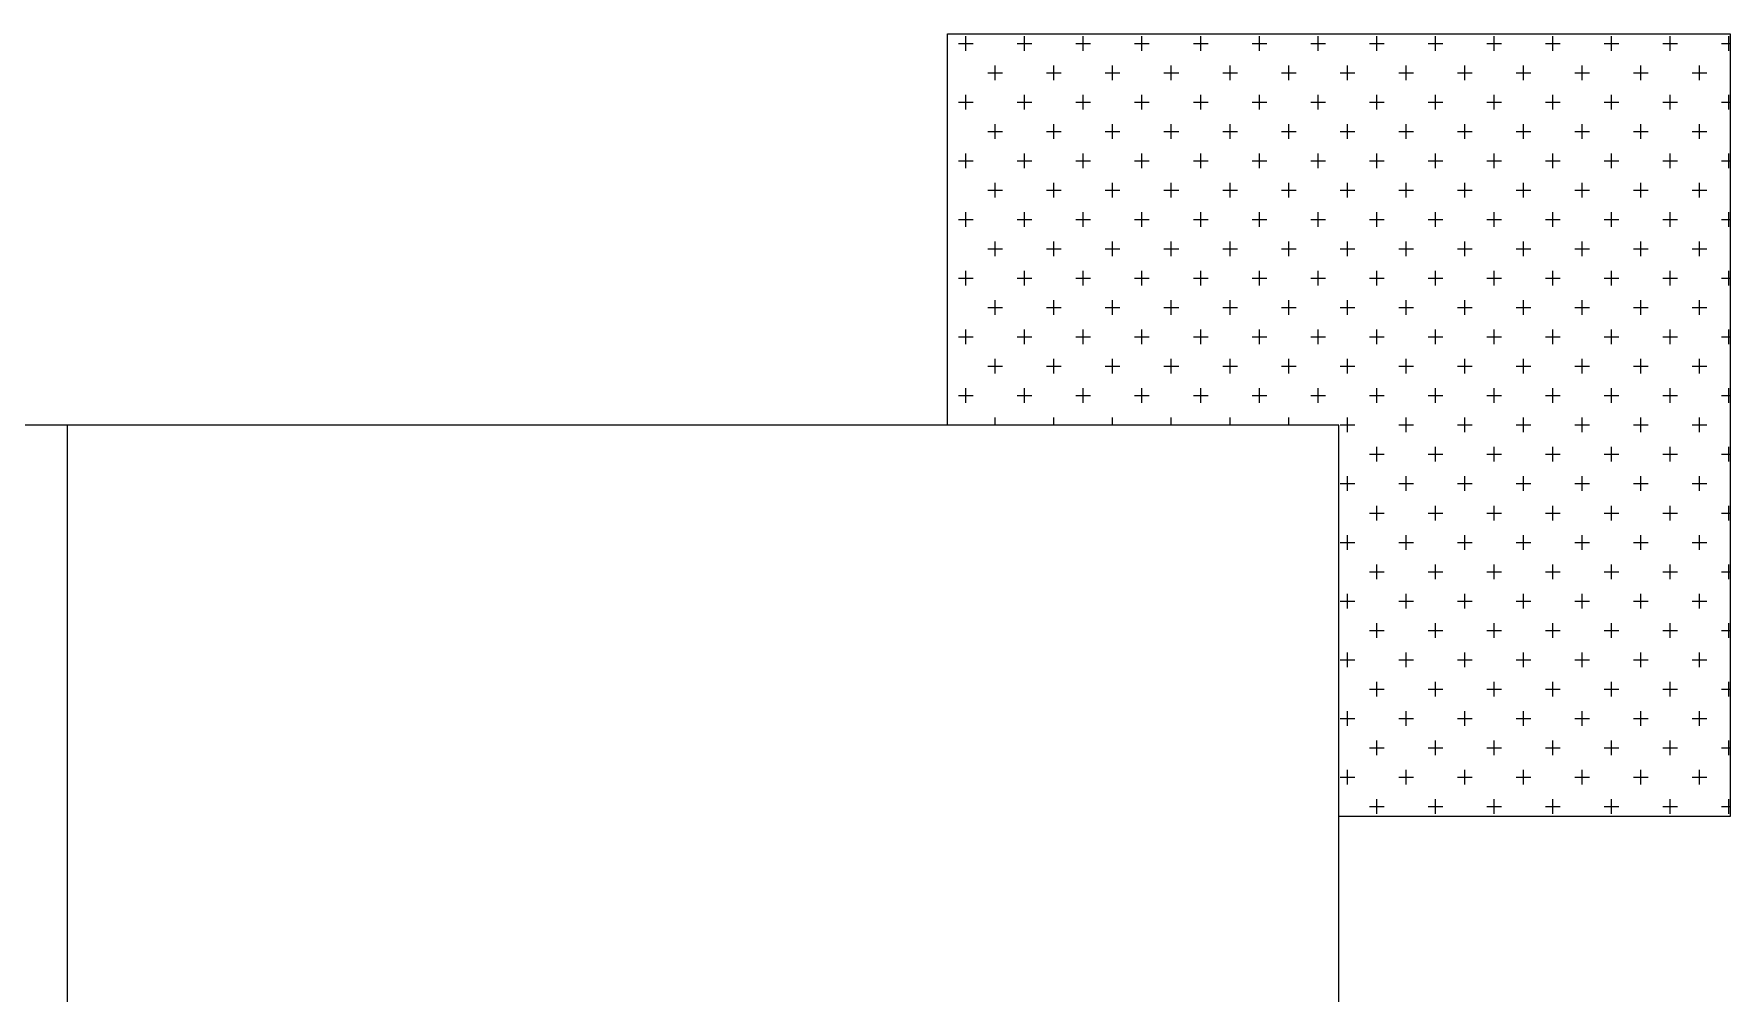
# Model space of a CAD drawing. Extents: x -40736 to 367926, y -65544 to 37405.
# Drawn here: x 347390.44 to 347433.79, y -55311.84 to -55287.33 of the extents above; entities that cross this region are included whole.
import ezdxf

# ---------------------------------------------------------------- set-up
doc = ezdxf.new("R2010")
doc.units = 0
doc.header["$LTSCALE"] = 600
doc.header["$MEASUREMENT"] = 0
doc.linetypes.add('CENTER2', pattern=[1.125, 0.75, -0.125, 0.125, -0.125])
doc.layers.add('底圖', color=253, linetype='CONTINUOUS')

msp = doc.modelspace()

# ---------------------------------------------------------------- linework, layer by layer
at = {"layer": '底圖', "linetype": 'CENTER2'}
for p, q in [((347413.78957, -55297.33166), (347413.78957, -55287.33166)), ((347413.78957, -55287.33166), (347433.78957, -55287.33166)), ((347414.07175, -55287.57512), (347414.44675, -55287.57512)), ((347414.25925, -55287.76262), (347414.25925, -55287.38762)), ((347415.57175, -55287.57512), (347415.94675, -55287.57512)), ((347415.75925, -55287.76262), (347415.75925, -55287.38762)), ((347417.07175, -55287.57512), (347417.44675, -55287.57512)), ((347417.25925, -55287.76262), (347417.25925, -55287.38762)), ((347418.57175, -55287.57512), (347418.94675, -55287.57512)), ((347418.75925, -55287.76262), (347418.75925, -55287.38762)), ((347420.07175, -55287.57512), (347420.44675, -55287.57512)), ((347420.25925, -55287.76262), (347420.25925, -55287.38762)), ((347421.57175, -55287.57512), (347421.94675, -55287.57512)), ((347421.75925, -55287.76262), (347421.75925, -55287.38762)), ((347423.07175, -55287.57512), (347423.44675, -55287.57512)), ((347423.25925, -55287.76262), (347423.25925, -55287.38762)), ((347424.57175, -55287.57512), (347424.94675, -55287.57512)), ((347424.75925, -55287.76262), (347424.75925, -55287.38762)), ((347426.07175, -55287.57512), (347426.44675, -55287.57512)), ((347426.25925, -55287.76262), (347426.25925, -55287.38762)), ((347427.57175, -55287.57512), (347427.94675, -55287.57512)), ((347427.75925, -55287.76262), (347427.75925, -55287.38762)), ((347429.07175, -55287.57512), (347429.44675, -55287.57512)), ((347429.25925, -55287.76262), (347429.25925, -55287.38762)), ((347430.57175, -55287.57512), (347430.94675, -55287.57512)), ((347430.75925, -55287.76262), (347430.75925, -55287.38762)), ((347432.07175, -55287.57512), (347432.44675, -55287.57512)), ((347432.25925, -55287.76262), (347432.25925, -55287.38762)), ((347433.57175, -55287.57512), (347433.78957, -55287.57512)), ((347433.75925, -55287.76262), (347433.75925, -55287.38762)), ((347433.78957, -55287.33166), (347433.78957, -55307.33166)), ((347415.00925, -55288.51262), (347415.00925, -55288.13762)), ((347416.50925, -55288.51262), (347416.50925, -55288.13762)), ((347418.00925, -55288.51262), (347418.00925, -55288.13762)), ((347419.50925, -55288.51262), (347419.50925, -55288.13762)), ((347421.00925, -55288.51262), (347421.00925, -55288.13762)), ((347422.50925, -55288.51262), (347422.50925, -55288.13762)), ((347424.00925, -55288.51262), (347424.00925, -55288.13762)), ((347425.50925, -55288.51262), (347425.50925, -55288.13762)), ((347427.00925, -55288.51262), (347427.00925, -55288.13762)), ((347428.50925, -55288.51262), (347428.50925, -55288.13762)), ((347430.00925, -55288.51262), (347430.00925, -55288.13762)), ((347431.50925, -55288.51262), (347431.50925, -55288.13762)), ((347433.00925, -55288.51262), (347433.00925, -55288.13762)), ((347414.82175, -55288.32512), (347415.19675, -55288.32512)), ((347416.32175, -55288.32512), (347416.69675, -55288.32512)), ((347417.82175, -55288.32512), (347418.19675, -55288.32512)), ((347419.32175, -55288.32512), (347419.69675, -55288.32512)), ((347420.82175, -55288.32512), (347421.19675, -55288.32512)), ((347422.32175, -55288.32512), (347422.69675, -55288.32512)), ((347423.82175, -55288.32512), (347424.19675, -55288.32512)), ((347425.32175, -55288.32512), (347425.69675, -55288.32512)), ((347426.82175, -55288.32512), (347427.19675, -55288.32512)), ((347428.32175, -55288.32512), (347428.69675, -55288.32512)), ((347429.82175, -55288.32512), (347430.19675, -55288.32512)), ((347431.32175, -55288.32512), (347431.69675, -55288.32512)), ((347432.82175, -55288.32512), (347433.19675, -55288.32512)), ((347414.25925, -55289.26262), (347414.25925, -55288.88762)), ((347415.75925, -55289.26262), (347415.75925, -55288.88762)), ((347417.25925, -55289.26262), (347417.25925, -55288.88762)), ((347418.75925, -55289.26262), (347418.75925, -55288.88762)), ((347420.25925, -55289.26262), (347420.25925, -55288.88762)), ((347421.75925, -55289.26262), (347421.75925, -55288.88762)), ((347423.25925, -55289.26262), (347423.25925, -55288.88762)), ((347424.75925, -55289.26262), (347424.75925, -55288.88762)), ((347426.25925, -55289.26262), (347426.25925, -55288.88762)), ((347427.75925, -55289.26262), (347427.75925, -55288.88762)), ((347429.25925, -55289.26262), (347429.25925, -55288.88762)), ((347430.75925, -55289.26262), (347430.75925, -55288.88762)), ((347432.25925, -55289.26262), (347432.25925, -55288.88762)), ((347433.75925, -55289.26262), (347433.75925, -55288.88762)), ((347414.07175, -55289.07512), (347414.44675, -55289.07512)), ((347415.57175, -55289.07512), (347415.94675, -55289.07512)), ((347417.07175, -55289.07512), (347417.44675, -55289.07512)), ((347418.57175, -55289.07512), (347418.94675, -55289.07512)), ((347420.07175, -55289.07512), (347420.44675, -55289.07512)), ((347421.57175, -55289.07512), (347421.94675, -55289.07512)), ((347423.07175, -55289.07512), (347423.44675, -55289.07512)), ((347424.57175, -55289.07512), (347424.94675, -55289.07512)), ((347426.07175, -55289.07512), (347426.44675, -55289.07512)), ((347427.57175, -55289.07512), (347427.94675, -55289.07512)), ((347429.07175, -55289.07512), (347429.44675, -55289.07512)), ((347430.57175, -55289.07512), (347430.94675, -55289.07512)), ((347432.07175, -55289.07512), (347432.44675, -55289.07512)), ((347433.57175, -55289.07512), (347433.78957, -55289.07512)), ((347414.82175, -55289.82512), (347415.19675, -55289.82512)), ((347415.00925, -55290.01262), (347415.00925, -55289.63762)), ((347416.32175, -55289.82512), (347416.69675, -55289.82512)), ((347416.50925, -55290.01262), (347416.50925, -55289.63762)), ((347417.82175, -55289.82512), (347418.19675, -55289.82512)), ((347418.00925, -55290.01262), (347418.00925, -55289.63762)), ((347419.32175, -55289.82512), (347419.69675, -55289.82512)), ((347419.50925, -55290.01262), (347419.50925, -55289.63762)), ((347420.82175, -55289.82512), (347421.19675, -55289.82512)), ((347421.00925, -55290.01262), (347421.00925, -55289.63762)), ((347422.32175, -55289.82512), (347422.69675, -55289.82512)), ((347422.50925, -55290.01262), (347422.50925, -55289.63762)), ((347423.82175, -55289.82512), (347424.19675, -55289.82512)), ((347424.00925, -55290.01262), (347424.00925, -55289.63762)), ((347425.32175, -55289.82512), (347425.69675, -55289.82512)), ((347425.50925, -55290.01262), (347425.50925, -55289.63762)), ((347426.82175, -55289.82512), (347427.19675, -55289.82512)), ((347427.00925, -55290.01262), (347427.00925, -55289.63762)), ((347428.32175, -55289.82512), (347428.69675, -55289.82512)), ((347428.50925, -55290.01262), (347428.50925, -55289.63762)), ((347429.82175, -55289.82512), (347430.19675, -55289.82512)), ((347430.00925, -55290.01262), (347430.00925, -55289.63762)), ((347431.32175, -55289.82512), (347431.69675, -55289.82512)), ((347431.50925, -55290.01262), (347431.50925, -55289.63762)), ((347432.82175, -55289.82512), (347433.19675, -55289.82512)), ((347433.00925, -55290.01262), (347433.00925, -55289.63762)), ((347414.07175, -55290.57512), (347414.44675, -55290.57512)), ((347414.25925, -55290.76262), (347414.25925, -55290.38762)), ((347415.57175, -55290.57512), (347415.94675, -55290.57512)), ((347415.75925, -55290.76262), (347415.75925, -55290.38762)), ((347417.07175, -55290.57512), (347417.44675, -55290.57512)), ((347417.25925, -55290.76262), (347417.25925, -55290.38762)), ((347418.57175, -55290.57512), (347418.94675, -55290.57512)), ((347418.75925, -55290.76262), (347418.75925, -55290.38762)), ((347420.07175, -55290.57512), (347420.44675, -55290.57512)), ((347420.25925, -55290.76262), (347420.25925, -55290.38762)), ((347421.57175, -55290.57512), (347421.94675, -55290.57512)), ((347421.75925, -55290.76262), (347421.75925, -55290.38762)), ((347423.07175, -55290.57512), (347423.44675, -55290.57512)), ((347423.25925, -55290.76262), (347423.25925, -55290.38762)), ((347424.57175, -55290.57512), (347424.94675, -55290.57512)), ((347424.75925, -55290.76262), (347424.75925, -55290.38762)), ((347426.07175, -55290.57512), (347426.44675, -55290.57512)), ((347426.25925, -55290.76262), (347426.25925, -55290.38762)), ((347427.57175, -55290.57512), (347427.94675, -55290.57512)), ((347427.75925, -55290.76262), (347427.75925, -55290.38762)), ((347429.07175, -55290.57512), (347429.44675, -55290.57512)), ((347429.25925, -55290.76262), (347429.25925, -55290.38762)), ((347430.57175, -55290.57512), (347430.94675, -55290.57512)), ((347430.75925, -55290.76262), (347430.75925, -55290.38762)), ((347432.07175, -55290.57512), (347432.44675, -55290.57512)), ((347432.25925, -55290.76262), (347432.25925, -55290.38762)), ((347433.57175, -55290.57512), (347433.78957, -55290.57512)), ((347433.75925, -55290.76262), (347433.75925, -55290.38762)), ((347415.00925, -55291.51262), (347415.00925, -55291.13762)), ((347416.50925, -55291.51262), (347416.50925, -55291.13762)), ((347418.00925, -55291.51262), (347418.00925, -55291.13762)), ((347419.50925, -55291.51262), (347419.50925, -55291.13762)), ((347421.00925, -55291.51262), (347421.00925, -55291.13762)), ((347422.50925, -55291.51262), (347422.50925, -55291.13762)), ((347424.00925, -55291.51262), (347424.00925, -55291.13762)), ((347425.50925, -55291.51262), (347425.50925, -55291.13762)), ((347427.00925, -55291.51262), (347427.00925, -55291.13762)), ((347428.50925, -55291.51262), (347428.50925, -55291.13762)), ((347430.00925, -55291.51262), (347430.00925, -55291.13762)), ((347431.50925, -55291.51262), (347431.50925, -55291.13762)), ((347433.00925, -55291.51262), (347433.00925, -55291.13762)), ((347414.82175, -55291.32512), (347415.19675, -55291.32512)), ((347416.32175, -55291.32512), (347416.69675, -55291.32512)), ((347417.82175, -55291.32512), (347418.19675, -55291.32512)), ((347419.32175, -55291.32512), (347419.69675, -55291.32512)), ((347420.82175, -55291.32512), (347421.19675, -55291.32512)), ((347422.32175, -55291.32512), (347422.69675, -55291.32512)), ((347423.82175, -55291.32512), (347424.19675, -55291.32512)), ((347425.32175, -55291.32512), (347425.69675, -55291.32512)), ((347426.82175, -55291.32512), (347427.19675, -55291.32512)), ((347428.32175, -55291.32512), (347428.69675, -55291.32512)), ((347429.82175, -55291.32512), (347430.19675, -55291.32512)), ((347431.32175, -55291.32512), (347431.69675, -55291.32512)), ((347432.82175, -55291.32512), (347433.19675, -55291.32512)), ((347414.25925, -55292.26262), (347414.25925, -55291.88762)), ((347415.75925, -55292.26262), (347415.75925, -55291.88762)), ((347417.25925, -55292.26262), (347417.25925, -55291.88762)), ((347418.75925, -55292.26262), (347418.75925, -55291.88762)), ((347420.25925, -55292.26262), (347420.25925, -55291.88762)), ((347421.75925, -55292.26262), (347421.75925, -55291.88762)), ((347423.25925, -55292.26262), (347423.25925, -55291.88762)), ((347424.75925, -55292.26262), (347424.75925, -55291.88762)), ((347426.25925, -55292.26262), (347426.25925, -55291.88762)), ((347427.75925, -55292.26262), (347427.75925, -55291.88762)), ((347429.25925, -55292.26262), (347429.25925, -55291.88762)), ((347430.75925, -55292.26262), (347430.75925, -55291.88762)), ((347432.25925, -55292.26262), (347432.25925, -55291.88762)), ((347433.75925, -55292.26262), (347433.75925, -55291.88762)), ((347414.07175, -55292.07512), (347414.44675, -55292.07512)), ((347415.57175, -55292.07512), (347415.94675, -55292.07512)), ((347417.07175, -55292.07512), (347417.44675, -55292.07512)), ((347418.57175, -55292.07512), (347418.94675, -55292.07512)), ((347420.07175, -55292.07512), (347420.44675, -55292.07512)), ((347421.57175, -55292.07512), (347421.94675, -55292.07512)), ((347423.07175, -55292.07512), (347423.44675, -55292.07512)), ((347424.57175, -55292.07512), (347424.94675, -55292.07512)), ((347426.07175, -55292.07512), (347426.44675, -55292.07512)), ((347427.57175, -55292.07512), (347427.94675, -55292.07512)), ((347429.07175, -55292.07512), (347429.44675, -55292.07512)), ((347430.57175, -55292.07512), (347430.94675, -55292.07512)), ((347432.07175, -55292.07512), (347432.44675, -55292.07512)), ((347433.57175, -55292.07512), (347433.78957, -55292.07512)), ((347414.82175, -55292.82512), (347415.19675, -55292.82512)), ((347415.00925, -55293.01262), (347415.00925, -55292.63762)), ((347416.32175, -55292.82512), (347416.69675, -55292.82512)), ((347416.50925, -55293.01262), (347416.50925, -55292.63762)), ((347417.82175, -55292.82512), (347418.19675, -55292.82512)), ((347418.00925, -55293.01262), (347418.00925, -55292.63762)), ((347419.32175, -55292.82512), (347419.69675, -55292.82512)), ((347419.50925, -55293.01262), (347419.50925, -55292.63762)), ((347420.82175, -55292.82512), (347421.19675, -55292.82512)), ((347421.00925, -55293.01262), (347421.00925, -55292.63762)), ((347422.32175, -55292.82512), (347422.69675, -55292.82512)), ((347422.50925, -55293.01262), (347422.50925, -55292.63762)), ((347423.82175, -55292.82512), (347424.19675, -55292.82512)), ((347424.00925, -55293.01262), (347424.00925, -55292.63762)), ((347425.32175, -55292.82512), (347425.69675, -55292.82512)), ((347425.50925, -55293.01262), (347425.50925, -55292.63762)), ((347426.82175, -55292.82512), (347427.19675, -55292.82512)), ((347427.00925, -55293.01262), (347427.00925, -55292.63762)), ((347428.32175, -55292.82512), (347428.69675, -55292.82512)), ((347428.50925, -55293.01262), (347428.50925, -55292.63762)), ((347429.82175, -55292.82512), (347430.19675, -55292.82512)), ((347430.00925, -55293.01262), (347430.00925, -55292.63762)), ((347431.32175, -55292.82512), (347431.69675, -55292.82512)), ((347431.50925, -55293.01262), (347431.50925, -55292.63762)), ((347432.82175, -55292.82512), (347433.19675, -55292.82512)), ((347433.00925, -55293.01262), (347433.00925, -55292.63762)), ((347414.07175, -55293.57512), (347414.44675, -55293.57512)), ((347414.25925, -55293.76262), (347414.25925, -55293.38762)), ((347415.57175, -55293.57512), (347415.94675, -55293.57512)), ((347415.75925, -55293.76262), (347415.75925, -55293.38762)), ((347417.07175, -55293.57512), (347417.44675, -55293.57512)), ((347417.25925, -55293.76262), (347417.25925, -55293.38762)), ((347418.57175, -55293.57512), (347418.94675, -55293.57512)), ((347418.75925, -55293.76262), (347418.75925, -55293.38762)), ((347420.07175, -55293.57512), (347420.44675, -55293.57512)), ((347420.25925, -55293.76262), (347420.25925, -55293.38762)), ((347421.57175, -55293.57512), (347421.94675, -55293.57512)), ((347421.75925, -55293.76262), (347421.75925, -55293.38762)), ((347423.07175, -55293.57512), (347423.44675, -55293.57512)), ((347423.25925, -55293.76262), (347423.25925, -55293.38762)), ((347424.57175, -55293.57512), (347424.94675, -55293.57512)), ((347424.75925, -55293.76262), (347424.75925, -55293.38762)), ((347426.07175, -55293.57512), (347426.44675, -55293.57512)), ((347426.25925, -55293.76262), (347426.25925, -55293.38762)), ((347427.57175, -55293.57512), (347427.94675, -55293.57512)), ((347427.75925, -55293.76262), (347427.75925, -55293.38762)), ((347429.07175, -55293.57512), (347429.44675, -55293.57512)), ((347429.25925, -55293.76262), (347429.25925, -55293.38762)), ((347430.57175, -55293.57512), (347430.94675, -55293.57512)), ((347430.75925, -55293.76262), (347430.75925, -55293.38762)), ((347432.07175, -55293.57512), (347432.44675, -55293.57512)), ((347432.25925, -55293.76262), (347432.25925, -55293.38762)), ((347433.57175, -55293.57512), (347433.78957, -55293.57512)), ((347433.75925, -55293.76262), (347433.75925, -55293.38762)), ((347415.00925, -55294.51262), (347415.00925, -55294.13762)), ((347416.50925, -55294.51262), (347416.50925, -55294.13762)), ((347418.00925, -55294.51262), (347418.00925, -55294.13762)), ((347419.50925, -55294.51262), (347419.50925, -55294.13762)), ((347421.00925, -55294.51262), (347421.00925, -55294.13762)), ((347422.50925, -55294.51262), (347422.50925, -55294.13762)), ((347424.00925, -55294.51262), (347424.00925, -55294.13762)), ((347425.50925, -55294.51262), (347425.50925, -55294.13762)), ((347427.00925, -55294.51262), (347427.00925, -55294.13762)), ((347428.50925, -55294.51262), (347428.50925, -55294.13762)), ((347430.00925, -55294.51262), (347430.00925, -55294.13762)), ((347431.50925, -55294.51262), (347431.50925, -55294.13762)), ((347433.00925, -55294.51262), (347433.00925, -55294.13762)), ((347414.82175, -55294.32512), (347415.19675, -55294.32512)), ((347416.32175, -55294.32512), (347416.69675, -55294.32512)), ((347417.82175, -55294.32512), (347418.19675, -55294.32512)), ((347419.32175, -55294.32512), (347419.69675, -55294.32512)), ((347420.82175, -55294.32512), (347421.19675, -55294.32512)), ((347422.32175, -55294.32512), (347422.69675, -55294.32512)), ((347423.82175, -55294.32512), (347424.19675, -55294.32512)), ((347425.32175, -55294.32512), (347425.69675, -55294.32512)), ((347426.82175, -55294.32512), (347427.19675, -55294.32512)), ((347428.32175, -55294.32512), (347428.69675, -55294.32512)), ((347429.82175, -55294.32512), (347430.19675, -55294.32512)), ((347431.32175, -55294.32512), (347431.69675, -55294.32512)), ((347432.82175, -55294.32512), (347433.19675, -55294.32512)), ((347414.07175, -55295.07512), (347414.44675, -55295.07512)), ((347414.25925, -55295.26262), (347414.25925, -55294.88762)), ((347415.57175, -55295.07512), (347415.94675, -55295.07512)), ((347415.75925, -55295.26262), (347415.75925, -55294.88762)), ((347417.07175, -55295.07512), (347417.44675, -55295.07512)), ((347417.25925, -55295.26262), (347417.25925, -55294.88762)), ((347418.57175, -55295.07512), (347418.94675, -55295.07512)), ((347418.75925, -55295.26262), (347418.75925, -55294.88762)), ((347420.07175, -55295.07512), (347420.44675, -55295.07512)), ((347420.25925, -55295.26262), (347420.25925, -55294.88762)), ((347421.57175, -55295.07512), (347421.94675, -55295.07512)), ((347421.75925, -55295.26262), (347421.75925, -55294.88762)), ((347423.07175, -55295.07512), (347423.44675, -55295.07512)), ((347423.25925, -55295.26262), (347423.25925, -55294.88762)), ((347424.57175, -55295.07512), (347424.94675, -55295.07512)), ((347424.75925, -55295.26262), (347424.75925, -55294.88762)), ((347426.07175, -55295.07512), (347426.44675, -55295.07512)), ((347426.25925, -55295.26262), (347426.25925, -55294.88762)), ((347427.57175, -55295.07512), (347427.94675, -55295.07512)), ((347427.75925, -55295.26262), (347427.75925, -55294.88762)), ((347429.07175, -55295.07512), (347429.44675, -55295.07512)), ((347429.25925, -55295.26262), (347429.25925, -55294.88762)), ((347430.57175, -55295.07512), (347430.94675, -55295.07512)), ((347430.75925, -55295.26262), (347430.75925, -55294.88762)), ((347432.07175, -55295.07512), (347432.44675, -55295.07512)), ((347432.25925, -55295.26262), (347432.25925, -55294.88762)), ((347433.57175, -55295.07512), (347433.78957, -55295.07512)), ((347433.75925, -55295.26262), (347433.75925, -55294.88762)), ((347414.82175, -55295.82512), (347415.19675, -55295.82512)), ((347415.00925, -55296.01262), (347415.00925, -55295.63762)), ((347416.32175, -55295.82512), (347416.69675, -55295.82512)), ((347416.50925, -55296.01262), (347416.50925, -55295.63762)), ((347417.82175, -55295.82512), (347418.19675, -55295.82512)), ((347418.00925, -55296.01262), (347418.00925, -55295.63762)), ((347419.32175, -55295.82512), (347419.69675, -55295.82512)), ((347419.50925, -55296.01262), (347419.50925, -55295.63762)), ((347420.82175, -55295.82512), (347421.19675, -55295.82512)), ((347421.00925, -55296.01262), (347421.00925, -55295.63762)), ((347422.32175, -55295.82512), (347422.69675, -55295.82512)), ((347422.50925, -55296.01262), (347422.50925, -55295.63762)), ((347423.82175, -55295.82512), (347424.19675, -55295.82512)), ((347424.00925, -55296.01262), (347424.00925, -55295.63762)), ((347425.32175, -55295.82512), (347425.69675, -55295.82512)), ((347425.50925, -55296.01262), (347425.50925, -55295.63762)), ((347426.82175, -55295.82512), (347427.19675, -55295.82512)), ((347427.00925, -55296.01262), (347427.00925, -55295.63762)), ((347428.32175, -55295.82512), (347428.69675, -55295.82512)), ((347428.50925, -55296.01262), (347428.50925, -55295.63762)), ((347429.82175, -55295.82512), (347430.19675, -55295.82512)), ((347430.00925, -55296.01262), (347430.00925, -55295.63762)), ((347431.32175, -55295.82512), (347431.69675, -55295.82512)), ((347431.50925, -55296.01262), (347431.50925, -55295.63762)), ((347432.82175, -55295.82512), (347433.19675, -55295.82512)), ((347433.00925, -55296.01262), (347433.00925, -55295.63762)), ((347414.25925, -55296.76262), (347414.25925, -55296.38762)), ((347415.75925, -55296.76262), (347415.75925, -55296.38762)), ((347417.25925, -55296.76262), (347417.25925, -55296.38762)), ((347418.75925, -55296.76262), (347418.75925, -55296.38762)), ((347420.25925, -55296.76262), (347420.25925, -55296.38762)), ((347421.75925, -55296.76262), (347421.75925, -55296.38762)), ((347423.25925, -55296.76262), (347423.25925, -55296.38762)), ((347424.75925, -55296.76262), (347424.75925, -55296.38762)), ((347426.25925, -55296.76262), (347426.25925, -55296.38762)), ((347427.75925, -55296.76262), (347427.75925, -55296.38762)), ((347429.25925, -55296.76262), (347429.25925, -55296.38762)), ((347430.75925, -55296.76262), (347430.75925, -55296.38762)), ((347432.25925, -55296.76262), (347432.25925, -55296.38762)), ((347433.75925, -55296.76262), (347433.75925, -55296.38762)), ((347414.07175, -55296.57512), (347414.44675, -55296.57512)), ((347415.57175, -55296.57512), (347415.94675, -55296.57512)), ((347417.07175, -55296.57512), (347417.44675, -55296.57512)), ((347418.57175, -55296.57512), (347418.94675, -55296.57512)), ((347420.07175, -55296.57512), (347420.44675, -55296.57512)), ((347421.57175, -55296.57512), (347421.94675, -55296.57512)), ((347423.07175, -55296.57512), (347423.44675, -55296.57512)), ((347424.57175, -55296.57512), (347424.94675, -55296.57512)), ((347426.07175, -55296.57512), (347426.44675, -55296.57512)), ((347427.57175, -55296.57512), (347427.94675, -55296.57512)), ((347429.07175, -55296.57512), (347429.44675, -55296.57512)), ((347430.57175, -55296.57512), (347430.94675, -55296.57512)), ((347432.07175, -55296.57512), (347432.44675, -55296.57512)), ((347433.57175, -55296.57512), (347433.78957, -55296.57512)), ((347415.00925, -55297.33166), (347415.00925, -55297.13762)), ((347416.50925, -55297.33166), (347416.50925, -55297.13762)), ((347418.00925, -55297.33166), (347418.00925, -55297.13762)), ((347419.50925, -55297.33166), (347419.50925, -55297.13762)), ((347421.00925, -55297.33166), (347421.00925, -55297.13762)), ((347422.50925, -55297.33166), (347422.50925, -55297.13762)), ((347424.00925, -55297.51262), (347424.00925, -55297.13762)), ((347425.50925, -55297.51262), (347425.50925, -55297.13762)), ((347427.00925, -55297.51262), (347427.00925, -55297.13762)), ((347428.50925, -55297.51262), (347428.50925, -55297.13762)), ((347430.00925, -55297.51262), (347430.00925, -55297.13762)), ((347431.50925, -55297.51262), (347431.50925, -55297.13762)), ((347433.00925, -55297.51262), (347433.00925, -55297.13762)), ((347423.78957, -55297.33166), (347358.78957, -55297.33166)), ((347391.28957, -55297.33166), (347391.28957, -55389.33166)), ((347423.78957, -55297.33166), (347413.78957, -55297.33166)), ((347414.82175, -55297.32512), (347415.19675, -55297.32512)), ((347416.32175, -55297.32512), (347416.69675, -55297.32512)), ((347417.82175, -55297.32512), (347418.19675, -55297.32512)), ((347419.32175, -55297.32512), (347419.69675, -55297.32512)), ((347420.82175, -55297.32512), (347421.19675, -55297.32512)), ((347422.32175, -55297.32512), (347422.69675, -55297.32512)), ((347423.78957, -55307.33166), (347423.78957, -55297.33166)), ((347423.78957, -55389.33166), (347423.78957, -55297.33166)), ((347423.82175, -55297.32512), (347424.19675, -55297.32512)), ((347425.32175, -55297.32512), (347425.69675, -55297.32512)), ((347426.82175, -55297.32512), (347427.19675, -55297.32512)), ((347428.32175, -55297.32512), (347428.69675, -55297.32512)), ((347429.82175, -55297.32512), (347430.19675, -55297.32512)), ((347431.32175, -55297.32512), (347431.69675, -55297.32512)), ((347432.82175, -55297.32512), (347433.19675, -55297.32512)), ((347424.57175, -55298.07512), (347424.94675, -55298.07512)), ((347424.75925, -55298.26262), (347424.75925, -55297.88762)), ((347426.07175, -55298.07512), (347426.44675, -55298.07512)), ((347426.25925, -55298.26262), (347426.25925, -55297.88762)), ((347427.57175, -55298.07512), (347427.94675, -55298.07512)), ((347427.75925, -55298.26262), (347427.75925, -55297.88762)), ((347429.07175, -55298.07512), (347429.44675, -55298.07512)), ((347429.25925, -55298.26262), (347429.25925, -55297.88762)), ((347430.57175, -55298.07512), (347430.94675, -55298.07512)), ((347430.75925, -55298.26262), (347430.75925, -55297.88762)), ((347432.07175, -55298.07512), (347432.44675, -55298.07512)), ((347432.25925, -55298.26262), (347432.25925, -55297.88762)), ((347433.57175, -55298.07512), (347433.78957, -55298.07512)), ((347433.75925, -55298.26262), (347433.75925, -55297.88762)), ((347423.82175, -55298.82512), (347424.19675, -55298.82512)), ((347424.00925, -55299.01262), (347424.00925, -55298.63762)), ((347425.32175, -55298.82512), (347425.69675, -55298.82512)), ((347425.50925, -55299.01262), (347425.50925, -55298.63762)), ((347426.82175, -55298.82512), (347427.19675, -55298.82512)), ((347427.00925, -55299.01262), (347427.00925, -55298.63762)), ((347428.32175, -55298.82512), (347428.69675, -55298.82512)), ((347428.50925, -55299.01262), (347428.50925, -55298.63762)), ((347429.82175, -55298.82512), (347430.19675, -55298.82512)), ((347430.00925, -55299.01262), (347430.00925, -55298.63762)), ((347431.32175, -55298.82512), (347431.69675, -55298.82512)), ((347431.50925, -55299.01262), (347431.50925, -55298.63762)), ((347432.82175, -55298.82512), (347433.19675, -55298.82512)), ((347433.00925, -55299.01262), (347433.00925, -55298.63762)), ((347424.75925, -55299.76262), (347424.75925, -55299.38762)), ((347426.25925, -55299.76262), (347426.25925, -55299.38762)), ((347427.75925, -55299.76262), (347427.75925, -55299.38762)), ((347429.25925, -55299.76262), (347429.25925, -55299.38762)), ((347430.75925, -55299.76262), (347430.75925, -55299.38762)), ((347432.25925, -55299.76262), (347432.25925, -55299.38762)), ((347433.75925, -55299.76262), (347433.75925, -55299.38762)), ((347424.57175, -55299.57512), (347424.94675, -55299.57512)), ((347426.07175, -55299.57512), (347426.44675, -55299.57512)), ((347427.57175, -55299.57512), (347427.94675, -55299.57512)), ((347429.07175, -55299.57512), (347429.44675, -55299.57512)), ((347430.57175, -55299.57512), (347430.94675, -55299.57512)), ((347432.07175, -55299.57512), (347432.44675, -55299.57512)), ((347433.57175, -55299.57512), (347433.78957, -55299.57512)), ((347424.00925, -55300.51262), (347424.00925, -55300.13762)), ((347425.50925, -55300.51262), (347425.50925, -55300.13762)), ((347427.00925, -55300.51262), (347427.00925, -55300.13762)), ((347428.50925, -55300.51262), (347428.50925, -55300.13762)), ((347430.00925, -55300.51262), (347430.00925, -55300.13762)), ((347431.50925, -55300.51262), (347431.50925, -55300.13762)), ((347433.00925, -55300.51262), (347433.00925, -55300.13762)), ((347423.82175, -55300.32512), (347424.19675, -55300.32512)), ((347425.32175, -55300.32512), (347425.69675, -55300.32512)), ((347426.82175, -55300.32512), (347427.19675, -55300.32512)), ((347428.32175, -55300.32512), (347428.69675, -55300.32512)), ((347429.82175, -55300.32512), (347430.19675, -55300.32512)), ((347431.32175, -55300.32512), (347431.69675, -55300.32512)), ((347432.82175, -55300.32512), (347433.19675, -55300.32512)), ((347424.57175, -55301.07512), (347424.94675, -55301.07512)), ((347424.75925, -55301.26262), (347424.75925, -55300.88762)), ((347426.07175, -55301.07512), (347426.44675, -55301.07512)), ((347426.25925, -55301.26262), (347426.25925, -55300.88762)), ((347427.57175, -55301.07512), (347427.94675, -55301.07512)), ((347427.75925, -55301.26262), (347427.75925, -55300.88762)), ((347429.07175, -55301.07512), (347429.44675, -55301.07512)), ((347429.25925, -55301.26262), (347429.25925, -55300.88762)), ((347430.57175, -55301.07512), (347430.94675, -55301.07512)), ((347430.75925, -55301.26262), (347430.75925, -55300.88762)), ((347432.07175, -55301.07512), (347432.44675, -55301.07512)), ((347432.25925, -55301.26262), (347432.25925, -55300.88762)), ((347433.57175, -55301.07512), (347433.78957, -55301.07512)), ((347433.75925, -55301.26262), (347433.75925, -55300.88762)), ((347423.82175, -55301.82512), (347424.19675, -55301.82512)), ((347424.00925, -55302.01262), (347424.00925, -55301.63762)), ((347425.32175, -55301.82512), (347425.69675, -55301.82512)), ((347425.50925, -55302.01262), (347425.50925, -55301.63762)), ((347426.82175, -55301.82512), (347427.19675, -55301.82512)), ((347427.00925, -55302.01262), (347427.00925, -55301.63762)), ((347428.32175, -55301.82512), (347428.69675, -55301.82512)), ((347428.50925, -55302.01262), (347428.50925, -55301.63762)), ((347429.82175, -55301.82512), (347430.19675, -55301.82512)), ((347430.00925, -55302.01262), (347430.00925, -55301.63762)), ((347431.32175, -55301.82512), (347431.69675, -55301.82512)), ((347431.50925, -55302.01262), (347431.50925, -55301.63762)), ((347432.82175, -55301.82512), (347433.19675, -55301.82512)), ((347433.00925, -55302.01262), (347433.00925, -55301.63762)), ((347424.75925, -55302.76262), (347424.75925, -55302.38762)), ((347426.25925, -55302.76262), (347426.25925, -55302.38762)), ((347427.75925, -55302.76262), (347427.75925, -55302.38762)), ((347429.25925, -55302.76262), (347429.25925, -55302.38762)), ((347430.75925, -55302.76262), (347430.75925, -55302.38762)), ((347432.25925, -55302.76262), (347432.25925, -55302.38762)), ((347433.75925, -55302.76262), (347433.75925, -55302.38762)), ((347424.57175, -55302.57512), (347424.94675, -55302.57512)), ((347426.07175, -55302.57512), (347426.44675, -55302.57512)), ((347427.57175, -55302.57512), (347427.94675, -55302.57512)), ((347429.07175, -55302.57512), (347429.44675, -55302.57512)), ((347430.57175, -55302.57512), (347430.94675, -55302.57512)), ((347432.07175, -55302.57512), (347432.44675, -55302.57512)), ((347433.57175, -55302.57512), (347433.78957, -55302.57512)), ((347423.82175, -55303.32512), (347424.19675, -55303.32512)), ((347424.00925, -55303.51262), (347424.00925, -55303.13762)), ((347425.32175, -55303.32512), (347425.69675, -55303.32512)), ((347425.50925, -55303.51262), (347425.50925, -55303.13762)), ((347426.82175, -55303.32512), (347427.19675, -55303.32512)), ((347427.00925, -55303.51262), (347427.00925, -55303.13762)), ((347428.32175, -55303.32512), (347428.69675, -55303.32512)), ((347428.50925, -55303.51262), (347428.50925, -55303.13762)), ((347429.82175, -55303.32512), (347430.19675, -55303.32512)), ((347430.00925, -55303.51262), (347430.00925, -55303.13762)), ((347431.32175, -55303.32512), (347431.69675, -55303.32512)), ((347431.50925, -55303.51262), (347431.50925, -55303.13762)), ((347432.82175, -55303.32512), (347433.19675, -55303.32512)), ((347433.00925, -55303.51262), (347433.00925, -55303.13762)), ((347424.57175, -55304.07512), (347424.94675, -55304.07512)), ((347424.75925, -55304.26262), (347424.75925, -55303.88762)), ((347426.07175, -55304.07512), (347426.44675, -55304.07512)), ((347426.25925, -55304.26262), (347426.25925, -55303.88762)), ((347427.57175, -55304.07512), (347427.94675, -55304.07512)), ((347427.75925, -55304.26262), (347427.75925, -55303.88762)), ((347429.07175, -55304.07512), (347429.44675, -55304.07512)), ((347429.25925, -55304.26262), (347429.25925, -55303.88762)), ((347430.57175, -55304.07512), (347430.94675, -55304.07512)), ((347430.75925, -55304.26262), (347430.75925, -55303.88762)), ((347432.07175, -55304.07512), (347432.44675, -55304.07512)), ((347432.25925, -55304.26262), (347432.25925, -55303.88762)), ((347433.57175, -55304.07512), (347433.78957, -55304.07512)), ((347433.75925, -55304.26262), (347433.75925, -55303.88762)), ((347423.82175, -55304.82512), (347424.19675, -55304.82512)), ((347424.00925, -55305.01262), (347424.00925, -55304.63762)), ((347425.32175, -55304.82512), (347425.69675, -55304.82512)), ((347425.50925, -55305.01262), (347425.50925, -55304.63762)), ((347426.82175, -55304.82512), (347427.19675, -55304.82512)), ((347427.00925, -55305.01262), (347427.00925, -55304.63762)), ((347428.32175, -55304.82512), (347428.69675, -55304.82512)), ((347428.50925, -55305.01262), (347428.50925, -55304.63762)), ((347429.82175, -55304.82512), (347430.19675, -55304.82512)), ((347430.00925, -55305.01262), (347430.00925, -55304.63762)), ((347431.32175, -55304.82512), (347431.69675, -55304.82512)), ((347431.50925, -55305.01262), (347431.50925, -55304.63762)), ((347432.82175, -55304.82512), (347433.19675, -55304.82512)), ((347433.00925, -55305.01262), (347433.00925, -55304.63762)), ((347424.75925, -55305.76262), (347424.75925, -55305.38762)), ((347426.25925, -55305.76262), (347426.25925, -55305.38762)), ((347427.75925, -55305.76262), (347427.75925, -55305.38762)), ((347429.25925, -55305.76262), (347429.25925, -55305.38762)), ((347430.75925, -55305.76262), (347430.75925, -55305.38762)), ((347432.25925, -55305.76262), (347432.25925, -55305.38762)), ((347433.75925, -55305.76262), (347433.75925, -55305.38762)), ((347424.57175, -55305.57512), (347424.94675, -55305.57512)), ((347426.07175, -55305.57512), (347426.44675, -55305.57512)), ((347427.57175, -55305.57512), (347427.94675, -55305.57512)), ((347429.07175, -55305.57512), (347429.44675, -55305.57512)), ((347430.57175, -55305.57512), (347430.94675, -55305.57512)), ((347432.07175, -55305.57512), (347432.44675, -55305.57512)), ((347433.57175, -55305.57512), (347433.78957, -55305.57512)), ((347423.82175, -55306.32512), (347424.19675, -55306.32512)), ((347424.00925, -55306.51262), (347424.00925, -55306.13762)), ((347425.32175, -55306.32512), (347425.69675, -55306.32512)), ((347425.50925, -55306.51262), (347425.50925, -55306.13762)), ((347426.82175, -55306.32512), (347427.19675, -55306.32512)), ((347427.00925, -55306.51262), (347427.00925, -55306.13762)), ((347428.32175, -55306.32512), (347428.69675, -55306.32512)), ((347428.50925, -55306.51262), (347428.50925, -55306.13762)), ((347429.82175, -55306.32512), (347430.19675, -55306.32512)), ((347430.00925, -55306.51262), (347430.00925, -55306.13762)), ((347431.32175, -55306.32512), (347431.69675, -55306.32512)), ((347431.50925, -55306.51262), (347431.50925, -55306.13762)), ((347432.82175, -55306.32512), (347433.19675, -55306.32512)), ((347433.00925, -55306.51262), (347433.00925, -55306.13762)), ((347424.57175, -55307.07512), (347424.94675, -55307.07512)), ((347424.75925, -55307.26262), (347424.75925, -55306.88762)), ((347426.07175, -55307.07512), (347426.44675, -55307.07512)), ((347426.25925, -55307.26262), (347426.25925, -55306.88762)), ((347427.57175, -55307.07512), (347427.94675, -55307.07512)), ((347427.75925, -55307.26262), (347427.75925, -55306.88762)), ((347429.07175, -55307.07512), (347429.44675, -55307.07512)), ((347429.25925, -55307.26262), (347429.25925, -55306.88762)), ((347430.57175, -55307.07512), (347430.94675, -55307.07512)), ((347430.75925, -55307.26262), (347430.75925, -55306.88762)), ((347432.07175, -55307.07512), (347432.44675, -55307.07512)), ((347432.25925, -55307.26262), (347432.25925, -55306.88762)), ((347433.57175, -55307.07512), (347433.78957, -55307.07512)), ((347433.75925, -55307.26262), (347433.75925, -55306.88762)), ((347433.78957, -55307.33166), (347423.78957, -55307.33166))]:
    msp.add_line(p, q, dxfattribs=at)

doc.saveas('drawing.dxf')
